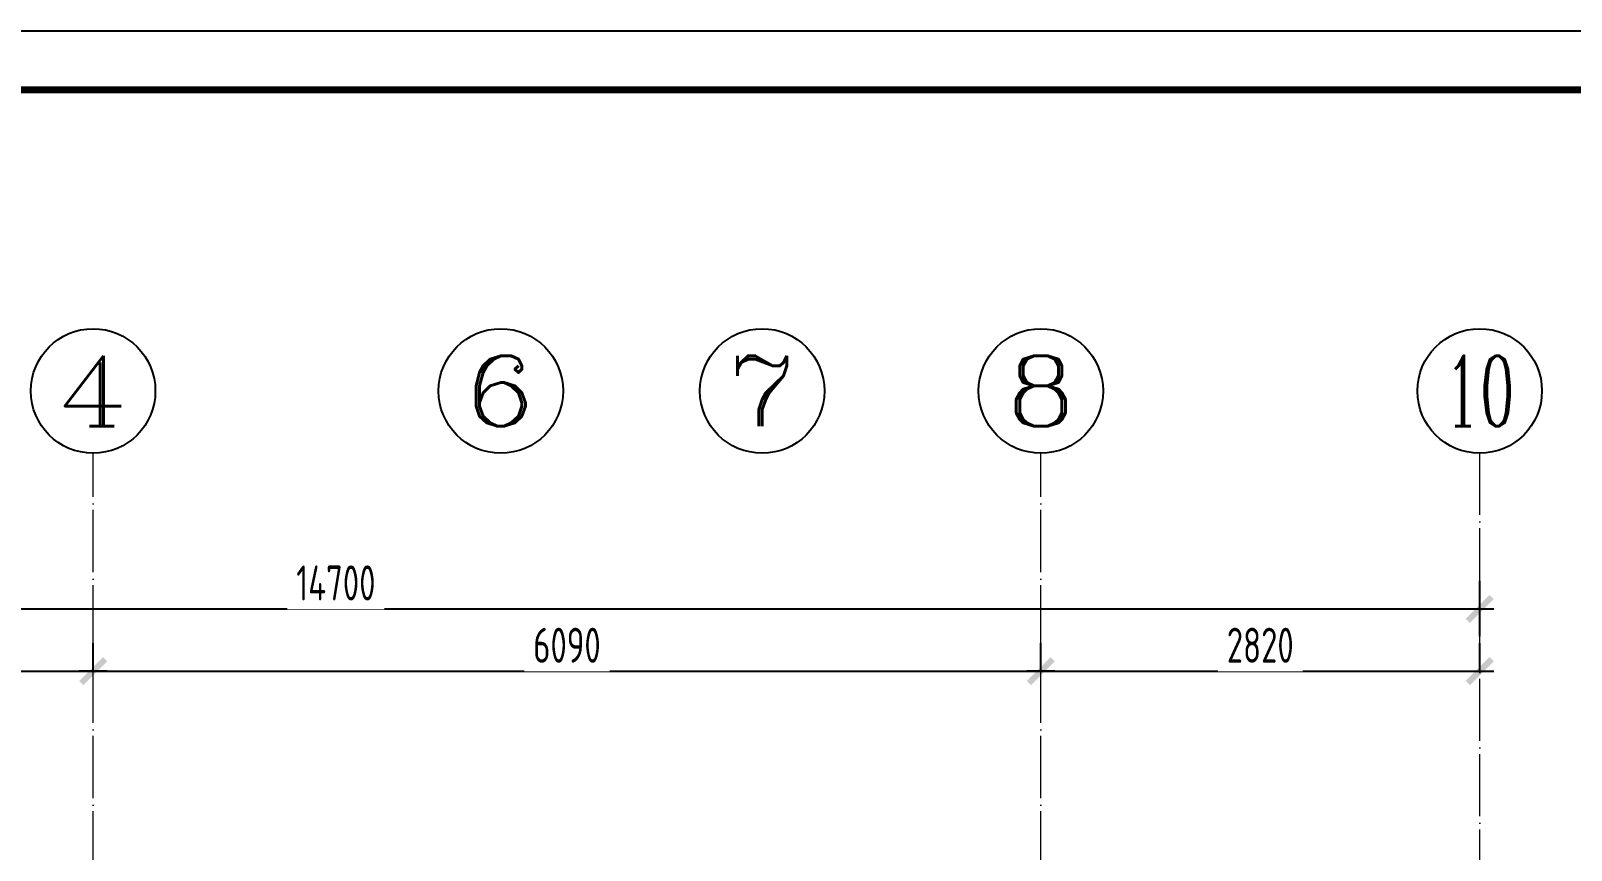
# Model space of a CAD drawing. Header units: inches. Extents: x -50945 to 250244, y -404780 to 18493.
# Drawn here: x 91484 to 101382, y -9247 to -3982 of the extents above; entities that cross this region are included whole.
import ezdxf
from ezdxf.enums import TextEntityAlignment as Align

# ---------------------------------------------------------------- set-up
doc = ezdxf.new("R2010")
doc.units = ezdxf.units.IN
doc.header["$MEASUREMENT"] = 0
doc.linetypes.add('DOTE', pattern=[2.42, 2, -0.2, 0.02, -0.2])
for name, color, linetype in [('15开关布置图-YJ', 2, 'Continuous'), ('AXIS', 1, 'Continuous'), ('AXIS_TEXT', 7, 'Continuous'), ('A图框', 7, 'Continuous'), ('D-ARCHI', 250, 'Continuous'), ('外标注', 50, 'Continuous')]:
    doc.layers.add(name, color=color, linetype=linetype)
doc.styles.add('_TCH_AXIS', font='COMPLEX', dxfattribs={"bigfont": 'GBCBIG'})
doc.styles.add('COMPLEX', font='COMPLEX')
doc.styles.add('HBA-DIMT', font='ARCHS.SHX', dxfattribs={"width": 0.8})
doc.dimstyles.new('HBA_40', dxfattribs={"dimscale": 50, "dimtxt": 2.5, "dimasz": 0.1, "dimexe": 2, "dimexo": 2.5, "dimgap": 0.6, "dimtad": 1, "dimdec": 0, "dimrnd": 5, "dimzin": 0, "dimtxsty": 'HBA-DIMT', "dimblk": 'HBA_DIMENSION_TICK', "dimblk1": 'HBA_DIMENSION_TICK', "dimblk2": 'HBA_DIMENSION_TICK', "dimcen": 0.125, "dimclrd": 44, "dimclre": 44, "dimclrt": 2, "dimadec": 0, "dimazin": 0, "dimtfac": 1, "dimtdec": 0, "dimtix": 1, "dimtmove": 1, "dimatfit": 3, "dimldrblk": 'HBA_Leader_Dot', "dimfxl": 0, "dimtvp": 1, "dimtfill": 1, "dimtolj": 1, "dimtzin": 0, "dimarcsym": 0})

# ---------------------------------------------------------------- blocks, each defined once
blk = doc.blocks.new('HBA_DIMENSION_TICK')
at = {"color": 0, "linetype": 'ByBlock'}
for p, q in [((-10, 0), (0, 0)), ((0, 0), (10, 0))]:
    blk.add_line(p, q, dxfattribs=at)
at = {"color": 50, "linetype": 'ByBlock'}
blk.add_solid([(-10, -7), (-7, -10), (7, 10), (10, 7)], dxfattribs=at)
blk = doc.blocks.new('*D202')
at = {"layer": 'Defpoints', "color": 0, "transparency": 16777216}
for p in [(91884, -8096.5), (89304, -8321.1), (91884, -8321.1)]:
    blk.add_point(p, dxfattribs=at)
at = {"layer": '外标注', "color": 44, "lineweight": -2, "transparency": 16777216}
for p, q in [((89304, -8096.5), (89304, -7916.5)), ((91884, -8096.5), (91884, -7916.5)), ((89313, -8096.5), (91875, -8096.5))]:
    blk.add_line(p, q, dxfattribs=at)
at = {"layer": '外标注', "color": 44, "lineweight": -2, "transparency": 16777216, "xscale": 9, "yscale": 9, "zscale": 9, "rotation": 180}
blk.add_blockref('HBA_DIMENSION_TICK', (89304, -8096.5), dxfattribs=at)
at = {"layer": '外标注', "color": 44, "lineweight": -2, "transparency": 16777216, "xscale": 9, "yscale": 9, "zscale": 9}
blk.add_blockref('HBA_DIMENSION_TICK', (91884, -8096.5), dxfattribs=at)
at = {"layer": '外标注', "color": 2, "transparency": 16777216, "insert": (90594, -7930), "char_height": 225, "attachment_point": 5, "style": 'HBA-DIMT', "bg_fill": 3, "box_fill_scale": 1.25, "bg_fill_color": 256, "bg_fill_true_color": 13158600, "bg_fill_transparency": 0}
blk.add_mtext('\\A1;2580', dxfattribs=at)
blk = doc.blocks.new('HBA_Leader_Dot')
at = {"color": 0, "linetype": 'ByBlock'}
blk.add_line((-5, 0), (-10, 0), dxfattribs=at)
at = {"color": 0, "linetype": 'ByBlock', "const_width": 5}
blk.add_lwpolyline([(-2.5, 0, 1), (2.5, 0, 1)], format="xyb", close=True, dxfattribs=at)
blk = doc.blocks.new('*D203')
at = {"layer": 'Defpoints', "color": 0, "transparency": 16777216}
for p in [(97974, -8096.5), (91884, -8321.1), (97974, -8321.1)]:
    blk.add_point(p, dxfattribs=at)
at = {"layer": '外标注', "color": 44, "lineweight": -2, "transparency": 16777216}
for p, q in [((91884, -8096.5), (91884, -7916.5)), ((97974, -8096.5), (97974, -7916.5)), ((91893, -8096.5), (97965, -8096.5))]:
    blk.add_line(p, q, dxfattribs=at)
at = {"layer": '外标注', "color": 44, "lineweight": -2, "transparency": 16777216, "xscale": 9, "yscale": 9, "zscale": 9, "rotation": 180}
blk.add_blockref('HBA_DIMENSION_TICK', (91884, -8096.5), dxfattribs=at)
at = {"layer": '外标注', "color": 44, "lineweight": -2, "transparency": 16777216, "xscale": 9, "yscale": 9, "zscale": 9}
blk.add_blockref('HBA_DIMENSION_TICK', (97974, -8096.5), dxfattribs=at)
at = {"layer": '外标注', "color": 2, "transparency": 16777216, "insert": (94929, -7930), "char_height": 225, "attachment_point": 5, "style": 'HBA-DIMT', "bg_fill": 3, "box_fill_scale": 1.25, "bg_fill_color": 256, "bg_fill_true_color": 13158600, "bg_fill_transparency": 0}
blk.add_mtext('\\A1;6090', dxfattribs=at)
blk = doc.blocks.new('*D204')
at = {"layer": 'Defpoints', "color": 0, "transparency": 16777216}
for p in [(100794, -8096.5), (97974, -8321.1), (100794, -8321.1)]:
    blk.add_point(p, dxfattribs=at)
at = {"layer": '外标注', "color": 44, "lineweight": -2, "transparency": 16777216}
for p, q in [((97974, -8096.5), (97974, -7916.5)), ((100794, -8096.5), (100794, -7916.5)), ((97983, -8096.5), (100785, -8096.5))]:
    blk.add_line(p, q, dxfattribs=at)
at = {"layer": '外标注', "color": 44, "lineweight": -2, "transparency": 16777216, "xscale": 9, "yscale": 9, "zscale": 9, "rotation": 180}
blk.add_blockref('HBA_DIMENSION_TICK', (97974, -8096.5), dxfattribs=at)
at = {"layer": '外标注', "color": 44, "lineweight": -2, "transparency": 16777216, "xscale": 9, "yscale": 9, "zscale": 9}
blk.add_blockref('HBA_DIMENSION_TICK', (100794, -8096.5), dxfattribs=at)
at = {"layer": '外标注', "color": 2, "transparency": 16777216, "insert": (99384, -7930), "char_height": 225, "attachment_point": 5, "style": 'HBA-DIMT', "bg_fill": 3, "box_fill_scale": 1.25, "bg_fill_color": 256, "bg_fill_true_color": 13158600, "bg_fill_transparency": 0}
blk.add_mtext('\\A1;2820', dxfattribs=at)
blk = doc.blocks.new('*D205')
at = {"layer": 'Defpoints', "color": 0, "transparency": 16777216}
for p in [(100794, -7696.5), (86094, -8096.5), (100794, -8096.5)]:
    blk.add_point(p, dxfattribs=at)
at = {"layer": '外标注', "color": 44, "lineweight": -2, "transparency": 16777216}
for p, q in [((86094, -7871.5), (86094, -7516.5)), ((100794, -7871.5), (100794, -7516.5)), ((86103, -7696.5), (100785, -7696.5))]:
    blk.add_line(p, q, dxfattribs=at)
at = {"layer": '外标注', "color": 44, "lineweight": -2, "transparency": 16777216, "xscale": 9, "yscale": 9, "zscale": 9, "rotation": 180}
blk.add_blockref('HBA_DIMENSION_TICK', (86094, -7696.5), dxfattribs=at)
at = {"layer": '外标注', "color": 44, "lineweight": -2, "transparency": 16777216, "xscale": 9, "yscale": 9, "zscale": 9}
blk.add_blockref('HBA_DIMENSION_TICK', (100794, -7696.5), dxfattribs=at)
at = {"layer": '外标注', "color": 2, "transparency": 16777216, "insert": (93444, -7530), "char_height": 225, "attachment_point": 5, "style": 'HBA-DIMT', "bg_fill": 3, "box_fill_scale": 1.25, "bg_fill_color": 256, "bg_fill_true_color": 13158600, "bg_fill_transparency": 0}
blk.add_mtext('\\A1;14700', dxfattribs=at)
blk = doc.blocks.new('_AXISO')
blk.add_circle((0, 0), 0.5)
at = {"layer": 'AXIS_TEXT', "style": 'COMPLEX', "width": 1.041667}
blk.add_attdef('A', text='', height=0.56, dxfattribs=at).set_placement((-0.25, -0.28), (0.25, -0.28), align=Align.FIT)
blk = doc.blocks.new('gegeg')
at = {"layer": 'A图框'}
blk.add_lwpolyline([(162587.3, -39217.7), (162587.3, -60007.7), (133187.3, -60007.7), (133187.3, -39217.7)], close=True, dxfattribs=at)
at = {"layer": 'A图框', "const_width": 42}
blk.add_lwpolyline([(133537.3, -40124.6), (133537.3, -39567.7), (162237.3, -39567.7), (162237.3, -57907.7)], dxfattribs=at)

msp = doc.modelspace()

# ---------------------------------------------------------------- block references
at = {"layer": 'AXIS'}
ref = msp.add_blockref('_AXISO', (91883.95, -6296.54), dxfattribs=dict(at, xscale=800, yscale=800, zscale=800))
ref.add_attrib('A', '4', dxfattribs={"layer": 'AXIS_TEXT', "height": 452.55, "style": '_TCH_AXIS', "width": 1.3125}).set_placement((91657.68, -6522.82), (92110.23, -6522.82), align=Align.FIT)
ref = msp.add_blockref('_AXISO', (94503.65, -6296.54), dxfattribs=dict(at, xscale=800, yscale=800, zscale=800))
ref.add_attrib('A', '6', dxfattribs={"layer": 'AXIS_TEXT', "height": 452.55, "style": '_TCH_AXIS', "width": 1.5}).set_placement((94277.38, -6522.82), (94729.92, -6522.82), align=Align.FIT)
ref = msp.add_blockref('_AXISO', (96183.65, -6296.54), dxfattribs=dict(at, xscale=800, yscale=800, zscale=800))
ref.add_attrib('A', '7', dxfattribs={"layer": 'AXIS_TEXT', "height": 452.55, "style": '_TCH_AXIS', "width": 1.5}).set_placement((95957.38, -6522.82), (96409.92, -6522.82), align=Align.FIT)
ref = msp.add_blockref('_AXISO', (97973.95, -6296.54), dxfattribs=dict(at, xscale=800, yscale=800, zscale=800))
ref.add_attrib('A', '8', dxfattribs={"layer": 'AXIS_TEXT', "height": 452.55, "style": '_TCH_AXIS', "width": 1.5}).set_placement((97747.68, -6522.82), (98200.23, -6522.82), align=Align.FIT)
ref = msp.add_blockref('_AXISO', (100793.95, -6296.54), dxfattribs=dict(at, xscale=800, yscale=800, zscale=800))
ref.add_attrib('A', '10', dxfattribs={"layer": 'AXIS_TEXT', "height": 452.548, "style": '_TCH_AXIS', "width": 0.724138}).set_placement((100567.68, -6522.82), (101020.23, -6522.82), align=Align.FIT)

# ---------------------------------------------------------------- dimensions: what is measured, and where the dimension line sits
at = {"layer": '外标注'}
dim = msp.add_linear_dim(base=(91883.95, -8096.54), p1=(89303.95, -8321.13), p2=(91883.95, -8321.13), dimstyle='HBA_40', override={"dimscale": 90, "dimfxl": 200, "dimfxlon": 1}, dxfattribs=at)
dim.commit()
dim.dimension.update_dxf_attribs({"geometry": '*D202', "text_midpoint": (90593.95, -7930.04)})

# ---------------------------------------------------------------- next in the draw order: dimensions: what is measured, and where the dimension line sits
dim = msp.add_linear_dim(base=(97973.95, -8096.54), p1=(91883.95, -8321.13), p2=(97973.95, -8321.13), dimstyle='HBA_40', override={"dimscale": 90, "dimfxl": 200, "dimfxlon": 1}, dxfattribs=at)
dim.commit()
dim.dimension.update_dxf_attribs({"geometry": '*D203', "text_midpoint": (94928.95, -7930.04)})

# ---------------------------------------------------------------- next in the draw order: dimensions: what is measured, and where the dimension line sits
dim = msp.add_linear_dim(base=(100793.95, -8096.54), p1=(97973.95, -8321.13), p2=(100793.95, -8321.13), dimstyle='HBA_40', override={"dimscale": 90, "dimfxl": 200, "dimfxlon": 1}, dxfattribs=at)
dim.commit()
dim.dimension.update_dxf_attribs({"geometry": '*D204', "text_midpoint": (99383.95, -7930.04)})

# ---------------------------------------------------------------- next in the draw order: dimensions: what is measured, and where the dimension line sits
dim = msp.add_linear_dim(base=(100793.95, -7696.54), p1=(86093.95, -8096.54), p2=(100793.95, -8096.54), dimstyle='HBA_40', override={"dimscale": 90, "dimfxl": 200, "dimfxlon": 1}, dxfattribs=at)
dim.commit()
dim.dimension.update_dxf_attribs({"geometry": '*D205', "text_midpoint": (93443.95, -7530.04)})

# ---------------------------------------------------------------- next in the draw order: linework, layer by layer
at = {"layer": 'D-ARCHI', "color": 251, "linetype": 'DOTE', "lineweight": 5, "ltscale": 200}
for p, q in [((91883.95, -14236.79), (91883.95, -6696.54)), ((97973.95, -14236.79), (97973.95, -6696.54)), ((100793.95, -20645.12), (100793.95, -6696.54))]:
    msp.add_line(p, q, dxfattribs=at)

# ---------------------------------------------------------------- next in the draw order: block references
at = {"layer": '15开关布置图-YJ', "color": 2, "xscale": 1.081091401797356, "yscale": 1.081091401797356, "zscale": 1.081091401797356}
msp.add_blockref('gegeg', (-65489.03, 38415.43), dxfattribs=at)

doc.saveas('drawing.dxf')
